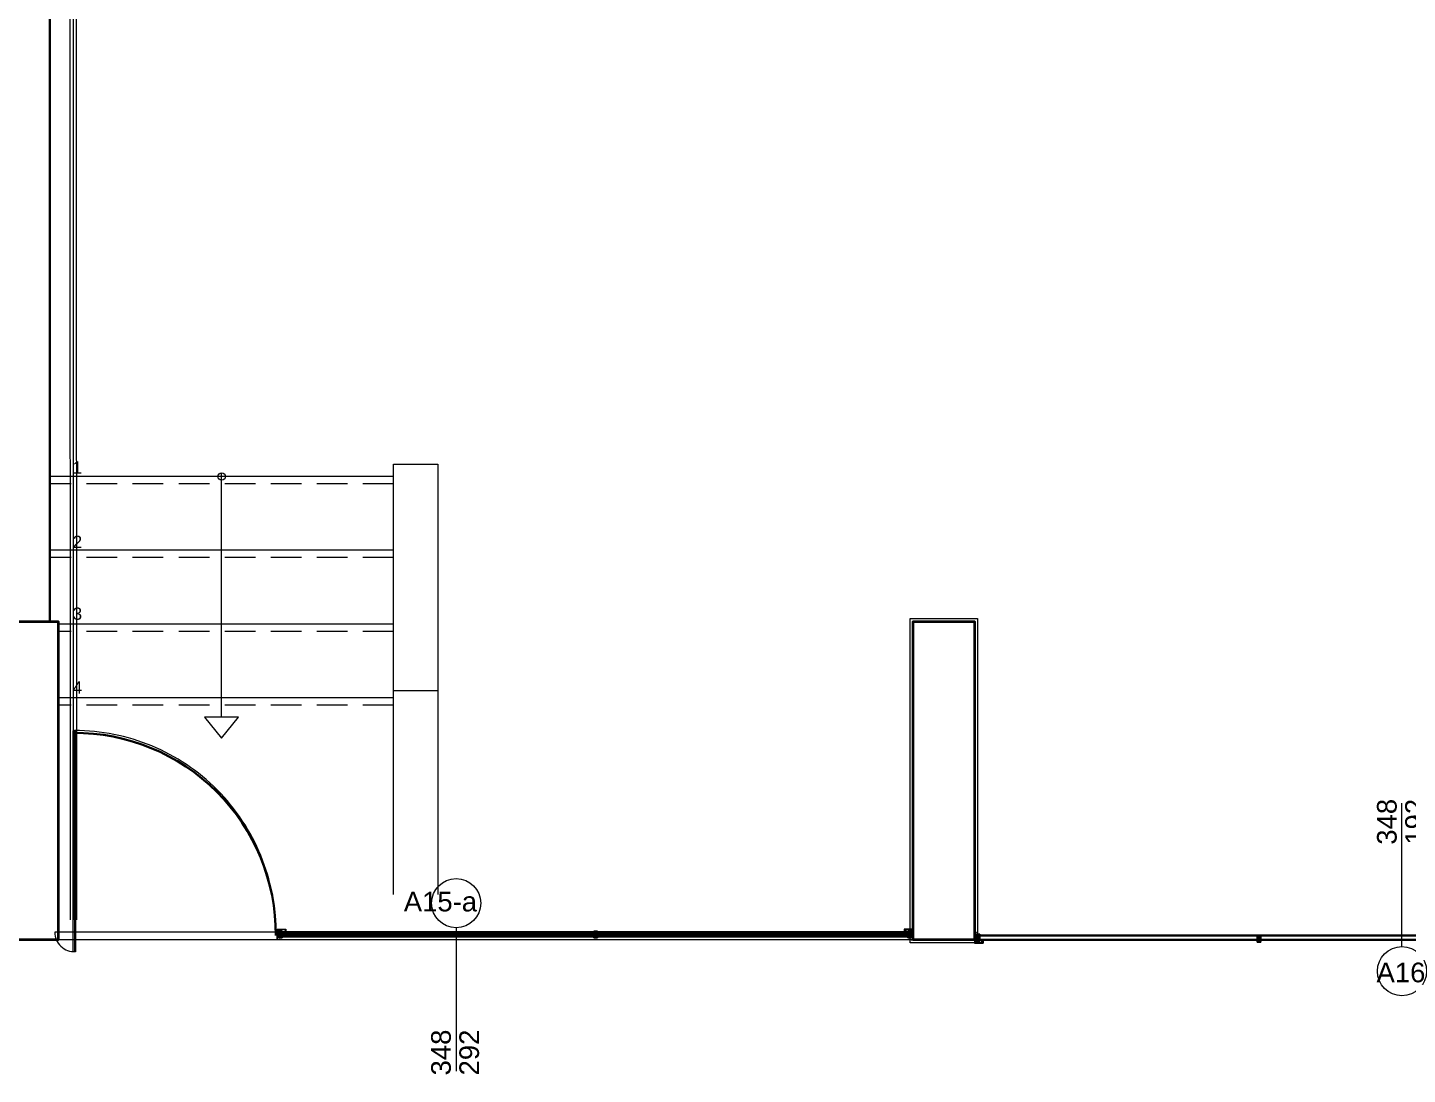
# Model space of a CAD drawing. Header units: centimetres. Extents: x 118932 to 154602, y -32682 to -23521.
# Drawn here: x 127970 to 128532, y -31213 to -30788 of the extents above; entities that cross this region are included whole.
import ezdxf

# ---------------------------------------------------------------- set-up
doc = ezdxf.new("R2010")
doc.units = ezdxf.units.CM
doc.header["$LTSCALE"] = 50
doc.header["$MEASUREMENT"] = 0
doc.linetypes.add('IMPORT-DASHED2 _9_', pattern=[95.25, 63.5, -31.75])
doc.linetypes.add('IMPORT-HIDDEN _11_', pattern=[3.75, 2.5, -1.25])
for name, color, linetype, lineweight, true_color in [('GEN_01_TA_Kolon', 7, 'Continuous', 35, 0xd05d28), ('GEN_01_TA_Merdiven', 7, 'Continuous', 13, 0x816183), ('GEN_02_TF_Pencere', 7, 'Continuous', 9, 0x6093ac), ('GEN_05_ML_Alçıpan_giydirme', 7, 'Continuous', 18, 0x7ebab5), ('GEN_06_GR_Orta', 7, 'Continuous', 20, 0x7a7b7a), ('KALACAK DUVARLAR', 7, 'Continuous', 30, 0x005387)]:
    doc.layers.add(name, color=color, linetype=linetype, lineweight=lineweight, true_color=true_color)
doc.styles.add('ARIAL', font='arial.ttf')
doc.styles.add('z-Arial', font='arial.ttf')

# ---------------------------------------------------------------- blocks, each defined once
blk = doc.blocks.new('LEVEL -1_B BLOK_GÖRÜNÜŞ')
at = {"layer": 'GEN_01_TA_Merdiven'}
for p, q in [((1343.51, 507.43, 0), (1203.51, 507.43, 0)), ((1343.51, 477.43, 0), (1203.51, 477.43, 0)), ((1343.51, 447.43, 0), (1207.01, 447.43, 0)), ((1343.51, 417.43, 0), (1207.01, 417.43, 0))]:
    blk.add_line(p, q, dxfattribs=at)
at = {"layer": 'GEN_01_TA_Merdiven', "linetype": 'IMPORT-HIDDEN _11_', "ltscale": 0.1}
for p, q in [((1343.51, 504.43, 0), (1203.51, 504.43, 0)), ((1343.51, 474.43, 0), (1203.51, 474.43, 0)), ((1343.51, 444.43, 0), (1207.01, 444.43, 0)), ((1343.51, 414.43, 0), (1207.01, 414.43, 0))]:
    blk.add_line(p, q, dxfattribs=at)
at = {"layer": 'GEN_01_TA_Merdiven', "elevation": 0, "flags": 128}
blk.add_lwpolyline([(1273.51, 409.5), (1266.58, 409.5), (1273.51, 400.93), (1280.43, 409.5), (1273.51, 409.5), (1273.51, 508.94)], dxfattribs=at)
at = {"layer": 'GEN_01_TA_Merdiven'}
blk.add_circle((1273.51, 507.43, 0), 1.5, dxfattribs=at)
at = {"layer": 'GEN_02_TF_Pencere', "elevation": 0}
for points in [[(1555.01, 318.93), (1207.01, 318.93)], [(1928.01, 318.93), (1580.01, 318.93)]]:
    blk.add_lwpolyline(points, dxfattribs=at)
at = {"layer": 'GEN_06_GR_Orta'}
blk.add_line((1343.51, 420.45, 0), (1361.51, 420.45, 0), dxfattribs=at)
at = {"layer": 'GEN_06_GR_Orta', "elevation": 0, "flags": 128}
blk.add_lwpolyline([(1343.51, 337.42), (1343.51, 512.43), (1361.51, 512.43), (1361.51, 337.42)], dxfattribs=at)
at = {"layer": 'GEN_01_TA_Merdiven', "char_height": 5, "attachment_point": 1, "style": 'z-Arial'}
for s, insert in [('1', (1212.84, 513.64)), ('2', (1212.84, 483.37)), ('3', (1212.84, 454.15)), ('4', (1212.84, 424.08))]:
    blk.add_mtext_dynamic_manual_height_columns(s, width=12.4233, gutter_width=400, heights=[0], dxfattribs=dict(at, insert=insert))
blk = doc.blocks.new('LEVEL -1_B BLOK_KOLON')
at = {"layer": 'GEN_01_TA_Kolon', "elevation": 0, "flags": 128}
for points in [[(53849.91, 6332.74), (53824.91, 6332.74), (53824.91, 6462.21), (53849.91, 6462.21), (53849.91, 6332.74), (53824.91, 6332.74), (53824.91, 6462.21), (53849.91, 6462.21)], [(54222.91, 6332.74), (54197.91, 6332.74), (54197.91, 6462.21), (54222.91, 6462.21), (54222.91, 6332.74), (54197.91, 6332.74), (54197.91, 6462.21), (54222.91, 6462.21)]]:
    blk.add_lwpolyline(points, close=True, dxfattribs=at)
blk = doc.blocks.new('PP_Level-1_Bblok_YeniDuvarlar')
at = {"layer": 'GEN_05_ML_Alçıpan_giydirme', "elevation": 0}
for points in [[(791.04, -478.13), (790.79, 271.73), (910.4, 271.73), (910.4, 146.72), (987.51, 146.72)], [(792.29, -478.13), (792.04, 270.48), (909.15, 270.48), (909.15, 145.47), (987.51, 145.47)], [(793.54, -478.12), (793.29, 269.23), (907.9, 269.23), (907.9, 144.22), (987.51, 144.22), (987.51, 146.72)]]:
    blk.add_lwpolyline(points, dxfattribs=at)
blk.add_lwpolyline([(1132.79, -355.5), (1160.29, -355.5), (1160.29, -487.48), (1132.79, -487.48)], close=True, dxfattribs=at)
blk = doc.blocks.new('KALACAK DUVALAR LEVEL -1 B BLOK')
at = {"layer": 'KALACAK DUVARLAR', "flags": 128}
blk.add_lwpolyline([(-973.94, -373.47), (-973.94, -633.48), (-991.94, -633.48), (-991.94, -373.47)], dxfattribs=at)
blk = doc.blocks.new('köşe katlanır')
at = {"lineweight": 30, "true_color": 0x636466}
h = blk.add_hatch(color=251, dxfattribs=at)
h.dxf.hatch_style = 1
h.paths.add_polyline_path([(55930.3, 5955.1, 0.414214), (55930, 5955.3), (55923.3, 5955.3, 0.394805), (55922.3, 5954.4, 0.433892), (55922.5, 5954.1), (55929.1, 5954.1), (55929.1, 5939.9), (55917.9, 5939.9, 1), (55917.9, 5938.7), (55920.8, 5938.7), (55920.8, 5932.4, 0.148069), (55920.8, 5932.2), (55921.3, 5931.6), (55920.8, 5930.9, 0.148069), (55920.8, 5930.7), (55920.8, 5924.9), (55917.5, 5926, 0.414214), (55917.2, 5925.9), (55916.5, 5923.9, 0.414214), (55916.7, 5923.4), (55917.3, 5923.2, 0.414214), (55917.6, 5923.4), (55918, 5924.6), (55920.4, 5923.7), (55918.1, 5917.1), (55915.7, 5918), (55916.1, 5919.2, 0.414214), (55915.9, 5919.5), (55915.4, 5919.7, 0.414214), (55914.9, 5919.4), (55913.4, 5915.2, -0.317603), (55911, 5913.5), (55895.6, 5913.5), (55895.6, 5920.3), (55903.5, 5920.3, 0.414214), (55903.8, 5920.6), (55903.8, 5925.1, 0.414214), (55903.5, 5925.3), (55901.5, 5925.3, 0.414214), (55901.1, 5924.9), (55901.1, 5924.4, 0.414214), (55901.3, 5924.1), (55902.6, 5924.1), (55902.6, 5921.5), (55895.6, 5921.5), (55895.6, 5924.1), (55896.8, 5924.1, 0.414214), (55897.1, 5924.4), (55897.1, 5924.9, 0.414214), (55896.7, 5925.3), (55894.6, 5925.3, 0.414214), (55894.4, 5925.1), (55894.4, 5913.3, 0.414214), (55895.4, 5912.3), (55912, 5912.3, 0.148069), (55912.1, 5912.4), (55912.8, 5912.8), (55913.5, 5912.4, 0.148069), (55913.7, 5912.3), (55930, 5912.3, 0.414214), (55930.3, 5912.6)])
blk.add_line((55909.5, 5919.8), (55909.5, 5947.8))
blk.add_lwpolyline([(55915.4, 5919.7), (55915.9, 5919.5, -0.414214), (55916.1, 5919.2), (55915.7, 5918), (55918.1, 5917.1), (55920.4, 5923.7), (55918, 5924.6), (55917.6, 5923.4, -0.414214), (55917.3, 5923.2), (55916.7, 5923.4, -0.414214), (55916.5, 5923.9), (55917.2, 5925.9, -0.414214), (55917.5, 5926), (55920.8, 5924.9), (55920.8, 5930.7, -0.148069), (55920.8, 5930.9), (55921.3, 5931.6), (55920.8, 5932.2, -0.148069), (55920.8, 5932.4), (55920.8, 5938.7), (55917.9, 5938.7, -1), (55917.9, 5939.9), (55929.1, 5939.9), (55929.1, 5954.1), (55922.5, 5954.1, -0.433892), (55922.3, 5954.4, -0.394805), (55923.3, 5955.3), (55930, 5955.3, -0.414214), (55930.3, 5955.1), (55930.3, 5912.6, -0.414214), (55930, 5912.3), (55913.7, 5912.3, -0.148069), (55913.5, 5912.4), (55912.8, 5912.8), (55912.1, 5912.4, -0.148069), (55912, 5912.3), (55895.4, 5912.3, -0.414214), (55894.4, 5913.3), (55894.4, 5925.1, -0.414214), (55894.6, 5925.3), (55896.7, 5925.3, -0.414214), (55897.1, 5924.9), (55897.1, 5924.4, -0.414214), (55896.8, 5924.1), (55895.6, 5924.1), (55895.6, 5921.5), (55902.6, 5921.5), (55902.6, 5924.1), (55901.3, 5924.1, -0.414214), (55901.1, 5924.4), (55901.1, 5924.9, -0.414214), (55901.5, 5925.3), (55903.5, 5925.3, -0.414214), (55903.8, 5925.1), (55903.8, 5920.6, -0.414214), (55903.5, 5920.3), (55895.6, 5920.3), (55895.6, 5913.5), (55911, 5913.5, 0.317603), (55913.4, 5915.2), (55914.9, 5919.4, -0.414214)], format="xyb", close=True)
at = {"flags": 128}
for points in [[(55921.2, 5946.8), (55921.2, 5947.3), (55921.2, 5947.7), (55921.2, 5947.8), (55909.2, 5947.8), (55909.2, 5947.7), (55909.2, 5947.3), (55909.2, 5946.8), (55909.2, 5945.3), (55920.2, 5945.3), (55909.2, 5945.3), (55909.2, 5945.5), (55909.2, 5945.8), (55920.2, 5945.8), (55920.2, 5945.5), (55920.2, 5945.3), (55920.2, 5946.8), (55920.2, 5941.4)], [(55909.2, 5941.2), (55909.2, 5943.3), (55909.2, 5945.2), (55909.2, 5945.6), (55909.2, 5945.8), (55909.2, 5946.8), (55909.2, 5947.5), (55909.2, 5947.8), (55921.2, 5947.8), (55921.2, 5947.5), (55921.2, 5946.8), (55921.2, 5945.8)], [(55909.2, 5947.7), (55921.2, 5947.7)], [(55909.2, 5947.5), (55921.2, 5947.5)], [(55909.2, 5947.5), (55921.2, 5947.5)], [(55909.2, 5947.2), (55921.2, 5947.2)], [(55909.2, 5946.8), (55909.2, 5941.4), (55920.2, 5941.4)], [(55919.7, 5940.8), (55920.3, 5940.9), (55920.8, 5941.3), (55921.1, 5941.7), (55921.2, 5942.3), (55921.2, 5946.8), (55909.2, 5946.8), (55909.2, 5945.8), (55920.2, 5945.8), (55920.2, 5942.4), (55909.2, 5942.4), (55909.2, 5925.2), (55909.2, 5924.9), (55909.2, 5924.7), (55911.7, 5924.7), (55909.2, 5924.7), (55909.2, 5926.3), (55911.7, 5926.3), (55909.2, 5926.3), (55909.2, 5920.9), (55912.2, 5920.9)], [(55909.2, 5946.8), (55921.2, 5946.8)], [(55909.2, 5945.7), (55921.2, 5945.7)], [(55909.2, 5945.6), (55920.2, 5945.6)], [(55909.2, 5945.6), (55921.2, 5945.6)], [(55909.2, 5945.5), (55920.2, 5945.5)], [(55909.2, 5945.4), (55920.2, 5945.4)], [(55909.2, 5945.4), (55921.2, 5945.4)], [(55909.2, 5945.2), (55921.2, 5945.2), (55921.2, 5943.8), (55921.2, 5942.3), (55921.2, 5942), (55921.1, 5941.7), (55920.8, 5941.3), (55920.8, 5941.2)], [(55909.2, 5944.3), (55921.2, 5944.3)], [(55909.2, 5943.3), (55921.2, 5943.3)], [(55909.2, 5943), (55909.2, 5942.8), (55909.2, 5942.4)], [(55909.2, 5942.9), (55920.2, 5942.9)], [(55909.2, 5942.8), (55920.2, 5942.8)], [(55909.2, 5942.6), (55920.2, 5942.6)], [(55909.2, 5942.2), (55921.2, 5942.2)], [(55915.2, 5937.8), (55909.2, 5937.8), (55909.2, 5941.2), (55920.8, 5941.2), (55920.6, 5941.1), (55920.3, 5940.9), (55920, 5940.8), (55919.7, 5940.8)], [(55909.2, 5940.4), (55917.2, 5940.4)], [(55909.2, 5939.5), (55916.7, 5939.5)], [(55909.2, 5937.8), (55915.2, 5937.8), (55916.7, 5937.8), (55916.7, 5939.3), (55916.7, 5931.3), (55914.7, 5926.8)], [(55909.2, 5938.7), (55916.7, 5938.7)], [(55909.2, 5921.8), (55909.2, 5920.9), (55909.2, 5920.4), (55909.2, 5919.9), (55909.2, 5919.8), (55912.2, 5919.8), (55912.2, 5919.9), (55912.2, 5920.4), (55912.2, 5920.9), (55912.2, 5925.3), (55912.2, 5923.9), (55912.2, 5922.4), (55909.2, 5922.4), (55909.2, 5924.4), (55909.2, 5926.4), (55909.2, 5929.8), (55909.2, 5937.8), (55915.2, 5937.8), (55916.7, 5937.8), (55916.7, 5931.3)], [(55913.7, 5932.1), (55913.7, 5932.2), (55913.7, 5932.6), (55913.7, 5933.2), (55913.7, 5933.8), (55913.7, 5934.5), (55913.7, 5935.1), (55913.7, 5935.4), (55913.7, 5935.6), (55909.2, 5935.6)], [(55913.7, 5935.4), (55913.7, 5935.1), (55913.7, 5934.5), (55913.7, 5933.8), (55913.7, 5933.2), (55913.7, 5932.6), (55913.7, 5932.2), (55913.7, 5932.1), (55909.2, 5932.1)], [(55915.2, 5929.8), (55909.2, 5929.8), (55915.2, 5929.8), (55916, 5929.8), (55915.4, 5928.3), (55914.7, 5926.8)], [(55909.2, 5929), (55915.7, 5929)], [(55909.2, 5928.1), (55915.3, 5928.1)], [(55909.2, 5927.3), (55914.9, 5927.3)], [(55909.2, 5926.4), (55912.7, 5926.4)], [(55909.2, 5925.4), (55912.2, 5925.4)], [(55909.2, 5922.3), (55909.2, 5922.2), (55909.2, 5921.8), (55911.7, 5921.8), (55911.7, 5925.2)], [(55909.2, 5925), (55911.7, 5925)], [(55909.2, 5924.9), (55911.7, 5924.9)], [(55909.2, 5924.8), (55911.7, 5924.8)], [(55909.2, 5924.4), (55912.2, 5924.4)], [(55909.2, 5923.4), (55912.2, 5923.4)], [(55912.2, 5922.4), (55912.2, 5922.1), (55912.2, 5921.9), (55912.2, 5920.9), (55912.2, 5920.1), (55912.2, 5919.8), (55909.2, 5919.8), (55909.2, 5920.1), (55909.2, 5920.9), (55909.2, 5921.9), (55909.2, 5922.1), (55909.2, 5922.4)], [(55909.2, 5920.9), (55909.2, 5922.3)], [(55909.2, 5922.3), (55912.2, 5922.3)], [(55909.2, 5922.2), (55911.7, 5922.2)], [(55909.2, 5922.1), (55912.2, 5922.1)], [(55909.2, 5922), (55911.7, 5922)], [(55909.2, 5922), (55912.2, 5922)], [(55909.2, 5920.5), (55912.2, 5920.5)], [(55909.2, 5919.9), (55912.2, 5919.9)], [(55911.7, 5921.8), (55911.7, 5922.2), (55911.7, 5922.3), (55911.7, 5920.9), (55911.7, 5926.3), (55911.7, 5924.7), (55911.7, 5924.9), (55911.7, 5925.2)], [(55916.7, 5937.4), (55913.7, 5937.4)], [(55916.3, 5930.3), (55913.7, 5930.3)], [(55916.7, 5931.3), (55916, 5929.8)], [(55920.2, 5942.4), (55920.2, 5942.8), (55920.2, 5943)], [(55921.2, 5945.8), (55921.2, 5945.6), (55921.2, 5945.2)]]:
    blk.add_lwpolyline(points, dxfattribs=at)
for points in [[(55921.2, 5947.8), (55909.2, 5947.8)], [(55920.2, 5946.8), (55909.2, 5946.8)], [(55921.2, 5945.8), (55909.2, 5945.8)], [(55921.2, 5945.2), (55909.2, 5945.2)], [(55920.2, 5943), (55909.2, 5943)], [(55920.2, 5943), (55920.2, 5941.4), (55909.2, 5941.4), (55909.2, 5943)], [(55909.2, 5935.6), (55909.2, 5935.4), (55909.2, 5935.1), (55909.2, 5934.5), (55909.2, 5933.8), (55909.2, 5933.2), (55909.2, 5932.6), (55909.2, 5932.2), (55909.2, 5932.1), (55909.2, 5932.2), (55909.2, 5932.6), (55909.2, 5933.2), (55909.2, 5933.8), (55909.2, 5934.5), (55909.2, 5935.1), (55909.2, 5935.4), (55909.2, 5935.6)], [(55909.2, 5933.8), (55913.7, 5933.8)], [(55911.7, 5925.2), (55909.2, 5925.2)], [(55911.7, 5922.3), (55909.2, 5922.3)], [(55911.7, 5922.3), (55909.2, 5922.3)], [(55912.2, 5921.9), (55909.2, 5921.9)], [(55911.7, 5920.9), (55909.2, 5920.9)], [(55912.2, 5920.9), (55909.2, 5920.9)], [(55912.2, 5920.1), (55909.2, 5920.1)], [(55912.2, 5919.8), (55909.2, 5919.8)], [(55912.7, 5926.4), (55912.6, 5926.4), (55912.3, 5925.9), (55912.2, 5925.6), (55912.2, 5925.3), (55912.3, 5925.9), (55912.6, 5926.4), (55913.1, 5926.7), (55913.7, 5926.8), (55913.4, 5926.8), (55913.1, 5926.7), (55912.9, 5926.6)], [(55913.7, 5930.3), (55913.7, 5930.5), (55913.7, 5931), (55913.7, 5931.8), (55913.7, 5932.8), (55913.7, 5933.8), (55913.7, 5934.9), (55913.7, 5935.9), (55913.7, 5936.6), (55913.7, 5937.2), (55913.7, 5937.4), (55913.7, 5937.2), (55913.7, 5936.6), (55913.7, 5935.9), (55913.7, 5934.9), (55913.7, 5933.8), (55913.7, 5932.8), (55913.7, 5931.8), (55913.7, 5931), (55913.7, 5930.5), (55913.7, 5930.3)], [(55913.7, 5933.8), (55916.7, 5933.8)], [(55914.7, 5926.8), (55913.7, 5926.8)], [(55915.2, 5929.8), (55915.2, 5937.8), (55915.2, 5929.8)], [(55916.7, 5931.3), (55916.5, 5930.8), (55916.3, 5930.4), (55916.3, 5930.3), (55916.3, 5930.4), (55916.5, 5930.8), (55916.7, 5931.3)], [(55918.2, 5940.8), (55917.9, 5940.8), (55917.6, 5940.7), (55917.1, 5940.4), (55916.8, 5939.9), (55916.7, 5939.3), (55916.8, 5939.9), (55917.1, 5940.4), (55917.6, 5940.7)], [(55916.7, 5931.3), (55916.7, 5932.2), (55916.7, 5933.3), (55916.7, 5934.4), (55916.7, 5935.4), (55916.7, 5936.3), (55916.7, 5936.9), (55916.7, 5937.3), (55916.7, 5936.9), (55916.7, 5936.3), (55916.7, 5935.4), (55916.7, 5934.4), (55916.7, 5933.3), (55916.7, 5932.2)], [(55919.7, 5940.8), (55918.2, 5940.8)]]:
    blk.add_lwpolyline(points, close=True, dxfattribs=at)
blk = doc.blocks.new('sistem profili')
for p, q in [((55679.5, 5919.8), (55679.5, 5947.8)), ((55694.5, 5919.8), (55694.5, 5947.8))]:
    blk.add_line(p, q)
at = {"flags": 128}
for points in [[(55691.5, 5947.8), (55679.5, 5947.8), (55679.5, 5947.7), (55679.5, 5947.3), (55679.5, 5946.8), (55690.5, 5946.8), (55679.5, 5946.8), (55679.5, 5945.4), (55690.5, 5945.4), (55690.5, 5946.8), (55690.5, 5941.4), (55690.5, 5943), (55679.5, 5943), (55679.5, 5941.4), (55690.5, 5941.4), (55679.5, 5941.4), (55679.5, 5946.8), (55691.5, 5946.8), (55691.5, 5947.3), (55691.5, 5947.7)], [(55691.5, 5947.8), (55679.5, 5947.8)], [(55691.5, 5945.8), (55679.5, 5945.8)], [(55690.5, 5945.4), (55679.5, 5945.4)], [(55691.5, 5945.3), (55679.5, 5945.3)], [(55690.5, 5943), (55679.5, 5943)], [(55679.5, 5933.9), (55684, 5933.9)], [(55682, 5926.3), (55679.5, 5926.3), (55679.5, 5924.8), (55682, 5924.8), (55682, 5926.3), (55682, 5920.9), (55682, 5922.4), (55679.5, 5922.4), (55679.5, 5920.9), (55682, 5920.9), (55679.5, 5920.9), (55679.5, 5926.3)], [(55682, 5924.8), (55679.5, 5924.8)], [(55682, 5922.4), (55679.5, 5922.4)], [(55682.5, 5922), (55679.5, 5922)], [(55682.5, 5920.9), (55679.5, 5920.9)], [(55682.5, 5919.9), (55679.5, 5919.9)], [(55684, 5926.9), (55683.7, 5926.9), (55683.4, 5926.8), (55683.1, 5926.6), (55682.9, 5926.5), (55682.6, 5926), (55682.5, 5925.6), (55682.5, 5925.4), (55682.6, 5926), (55682.9, 5926.5), (55683.4, 5926.8)], [(55682.5, 5922.5), (55694.5, 5922.5)], [(55682.5, 5922), (55694.5, 5922)], [(55683.5, 5924.8), (55694.5, 5924.8)], [(55683.5, 5924.8), (55694.5, 5924.8)], [(55684, 5933.9), (55687, 5933.9)], [(55684, 5926.9), (55685.5, 5926.9)], [(55685.5, 5929.9), (55685.5, 5937.9), (55685.5, 5929.9)], [(55685.5, 5926.9), (55685.8, 5926.9), (55686.1, 5927), (55686.5, 5927.3), (55686.9, 5927.8), (55687, 5928.4), (55686.9, 5927.8), (55686.5, 5927.3), (55686.1, 5927)], [(55687, 5931.3), (55686.7, 5930.8), (55686.6, 5930.5), (55686.5, 5930.4), (55686.6, 5930.5), (55686.7, 5930.8), (55687, 5931.3)], [(55688.5, 5940.8), (55688.2, 5940.8), (55687.9, 5940.7), (55687.4, 5940.4), (55687.1, 5939.9), (55687, 5939.4), (55687.1, 5939.9), (55687.4, 5940.4), (55687.9, 5940.7)], [(55687, 5936.3), (55687.2, 5936.9), (55687.4, 5937.3), (55687.4, 5937.4), (55687.4, 5937.3), (55687.2, 5936.9), (55687, 5936.3)], [(55687, 5931.3), (55687, 5932.3), (55687, 5933.3), (55687, 5934.4), (55687, 5935.4), (55687, 5936.3), (55687, 5937), (55687, 5937.3), (55687, 5937), (55687, 5936.3), (55687, 5935.4), (55687, 5934.4), (55687, 5933.3), (55687, 5932.3)], [(55687, 5936.3), (55687, 5935.5), (55687, 5934.4), (55687, 5933.3), (55687, 5932.3), (55687, 5931.4), (55687, 5930.7), (55687, 5930.4), (55687, 5930.7), (55687, 5931.4), (55687, 5932.3), (55687, 5933.3), (55687, 5934.4), (55687, 5935.5)], [(55690, 5933.9), (55687, 5933.9)], [(55690, 5940.8), (55688.5, 5940.8)], [(55688.5, 5937.9), (55688.5, 5929.9), (55688.5, 5937.9)], [(55690, 5940.8), (55690.3, 5940.9), (55690.6, 5941), (55690.8, 5941.1), (55691, 5941.3), (55691.1, 5941.3), (55691.4, 5941.8), (55691.5, 5942), (55691.5, 5942.3), (55691.4, 5941.8), (55691.1, 5941.3), (55690.6, 5941)], [(55694.5, 5933.9), (55690, 5933.9)], [(55691.5, 5947.8), (55694.5, 5947.8)], [(55691.5, 5946.8), (55694.5, 5946.8)], [(55691.5, 5945.8), (55694.5, 5945.8)], [(55694.5, 5943), (55694.5, 5942.8), (55694.5, 5942.4), (55692, 5942.4), (55692, 5942.8), (55692, 5943), (55692, 5941.4), (55692, 5946.8), (55692, 5945.3), (55694.5, 5945.3), (55694.5, 5946.8), (55692, 5946.8), (55694.5, 5946.8), (55694.5, 5941.4), (55692, 5941.4), (55694.5, 5941.4), (55694.5, 5943), (55692, 5943)], [(55692, 5945.3), (55694.5, 5945.3)]]:
    blk.add_lwpolyline(points, close=True, dxfattribs=at)
for points in [[(55679.5, 5945.8), (55679.5, 5946.8), (55679.5, 5947.5), (55679.5, 5947.8), (55691.5, 5947.8)], [(55679.5, 5947.8), (55691.5, 5947.8)], [(55679.5, 5947.5), (55691.5, 5947.5)], [(55679.5, 5947.5), (55691.5, 5947.5)], [(55679.5, 5947.2), (55691.5, 5947.2)], [(55690, 5940.8), (55690.6, 5941), (55691.1, 5941.3), (55691.4, 5941.8), (55691.5, 5942.3), (55691.5, 5946.8), (55679.5, 5946.8), (55679.5, 5945.8), (55690.5, 5945.8), (55690.5, 5942.4), (55679.5, 5942.4), (55679.5, 5925.3), (55682, 5925.3), (55682, 5921.9), (55679.5, 5921.9), (55679.5, 5920.9)], [(55690.5, 5945.4), (55690.5, 5945.5), (55690.5, 5945.8), (55679.5, 5945.8), (55679.5, 5945.5), (55679.5, 5945.4)], [(55679.5, 5945.7), (55690.5, 5945.7)], [(55679.5, 5945.7), (55691.5, 5945.7)], [(55679.5, 5945.6), (55691.5, 5945.6)], [(55679.5, 5945.5), (55690.5, 5945.5)], [(55679.5, 5945.4), (55691.5, 5945.4)], [(55685.5, 5929.9), (55679.5, 5929.9), (55685.5, 5929.9), (55686.3, 5929.9), (55685.6, 5928.4), (55685, 5926.9), (55684, 5926.9), (55685, 5926.9), (55687, 5931.3), (55687, 5939.4), (55687, 5937.9), (55685.5, 5937.9), (55679.5, 5937.9), (55679.5, 5941.3), (55679.5, 5943.3), (55679.5, 5945.3), (55691.5, 5945.3)], [(55679.5, 5944.3), (55691.5, 5944.3)], [(55679.5, 5943.3), (55691.5, 5943.3)], [(55679.5, 5942.9), (55690.5, 5942.9)], [(55679.5, 5942.8), (55690.5, 5942.8)], [(55679.5, 5942.7), (55690.5, 5942.7)], [(55679.5, 5942.2), (55691.5, 5942.2)], [(55679.5, 5941.3), (55691, 5941.3), (55690.8, 5941.1), (55690.6, 5941), (55690.3, 5940.9), (55690, 5940.8)], [(55679.5, 5940.4), (55687.4, 5940.4)], [(55679.5, 5939.6), (55687, 5939.6)], [(55679.5, 5938.7), (55687, 5938.7)], [(55679.5, 5937.9), (55685.5, 5937.9)], [(55679.5, 5920.9), (55679.5, 5920.4), (55679.5, 5920), (55679.5, 5919.9), (55682.5, 5919.9), (55682.5, 5920), (55682.5, 5920.4), (55682.5, 5920.9), (55682.5, 5925.4), (55682.5, 5923.9), (55682.5, 5922.5), (55679.5, 5922.5), (55679.5, 5924.4), (55679.5, 5926.5), (55679.5, 5929.9), (55679.5, 5937.9), (55685.5, 5937.9), (55687, 5937.9), (55687, 5931.3), (55686.3, 5929.9)], [(55684, 5932.1), (55684, 5932.3), (55684, 5932.6), (55684, 5933.2), (55684, 5933.9), (55684, 5934.5), (55684, 5935.1), (55684, 5935.5), (55684, 5935.6), (55679.5, 5935.6)], [(55684, 5935.5), (55684, 5935.1), (55684, 5934.5), (55684, 5933.9), (55684, 5933.2), (55684, 5932.6), (55684, 5932.3), (55684, 5932.1), (55679.5, 5932.1)], [(55679.5, 5929), (55685.9, 5929)], [(55679.5, 5928.2), (55685.5, 5928.2)], [(55679.5, 5927.3), (55685.2, 5927.3)], [(55679.5, 5926.5), (55682.9, 5926.5)], [(55679.5, 5925.4), (55682.5, 5925.4)], [(55682, 5924.8), (55682, 5924.9), (55682, 5925.3), (55679.5, 5925.3), (55679.5, 5924.9), (55679.5, 5924.8)], [(55679.5, 5925.1), (55682, 5925.1)], [(55679.5, 5924.9), (55682, 5924.9)], [(55679.5, 5924.4), (55682.5, 5924.4)], [(55679.5, 5923.5), (55682.5, 5923.5)], [(55679.5, 5922), (55679.5, 5920.9), (55679.5, 5920.2), (55679.5, 5919.9), (55682.5, 5919.9), (55682.5, 5920.2), (55682.5, 5920.9), (55682.5, 5922), (55682.5, 5922.1), (55682.5, 5922.5)], [(55682.5, 5922.3), (55679.5, 5922.3), (55682, 5922.3)], [(55679.5, 5922.2), (55682, 5922.2)], [(55679.5, 5922.1), (55682, 5922.1)], [(55679.5, 5922.1), (55682.5, 5922.1)], [(55679.5, 5922), (55682.5, 5922)], [(55679.5, 5920.9), (55682.5, 5920.9)], [(55679.5, 5920.5), (55682.5, 5920.5)], [(55679.5, 5920.2), (55682.5, 5920.2)], [(55679.5, 5920.1), (55682.5, 5920.1)], [(55679.5, 5919.9), (55682.5, 5919.9)], [(55682, 5921.9), (55682, 5922.2), (55682, 5922.4)], [(55684, 5926.9), (55683.4, 5926.8), (55682.9, 5926.4), (55682.6, 5926), (55682.5, 5925.3), (55682.5, 5920.9), (55694.5, 5920.9), (55694.5, 5921.9), (55683.5, 5921.9), (55683.5, 5925.2), (55694.5, 5925.2), (55694.5, 5942.4), (55692, 5942.4), (55692, 5945.8), (55694.5, 5945.8), (55694.5, 5946.8), (55691.5, 5946.8)], [(55688.5, 5937.9), (55694.5, 5937.9), (55688.5, 5937.9), (55687.7, 5937.9), (55688.3, 5939.4), (55689, 5940.8), (55690, 5940.8), (55689, 5940.8), (55687, 5936.3), (55687, 5928.4), (55687, 5929.9), (55688.5, 5929.9), (55694.5, 5929.9), (55694.5, 5926.5), (55694.5, 5924.4), (55694.5, 5922.5), (55682.5, 5922.5)], [(55694.5, 5922), (55694.5, 5920.9), (55694.5, 5920.2), (55694.5, 5919.8), (55694.5, 5919.9), (55682.5, 5919.9), (55682.5, 5919.8), (55682.5, 5920.2), (55682.5, 5920.9), (55682.5, 5922), (55682.5, 5922.1), (55682.5, 5922.5), (55682.5, 5923.9), (55682.5, 5925.3), (55682.5, 5925.6), (55682.6, 5926), (55682.9, 5926.4), (55682.9, 5926.5)], [(55694.5, 5925.4), (55682.5, 5925.4)], [(55694.5, 5924.4), (55682.5, 5924.4)], [(55694.5, 5923.5), (55682.5, 5923.5)], [(55694.5, 5922.3), (55682.5, 5922.3)], [(55694.5, 5922.1), (55682.5, 5922.1)], [(55694.5, 5922), (55682.5, 5922)], [(55682.5, 5920.9), (55682.5, 5920.4), (55682.5, 5920), (55682.5, 5919.9), (55694.5, 5919.9), (55694.5, 5920), (55694.5, 5920.4), (55694.5, 5920.9)], [(55694.5, 5920.9), (55682.5, 5920.9)], [(55694.5, 5920.5), (55682.5, 5920.5)], [(55694.5, 5920.2), (55682.5, 5920.2)], [(55694.5, 5920.1), (55682.5, 5920.1)], [(55694.5, 5919.9), (55682.5, 5919.9)], [(55694.5, 5919.9), (55682.5, 5919.9)], [(55694.5, 5919.8), (55682.5, 5919.8)], [(55694.5, 5926.5), (55682.9, 5926.5), (55683.1, 5926.6), (55683.4, 5926.8), (55683.7, 5926.9), (55684, 5926.9)], [(55694.5, 5924.8), (55694.5, 5926.3), (55683.5, 5926.3), (55694.5, 5926.3), (55694.5, 5920.9), (55683.5, 5920.9), (55694.5, 5920.9), (55694.5, 5922.4), (55683.5, 5922.4), (55694.5, 5922.4), (55694.5, 5922.2), (55694.5, 5921.9), (55683.5, 5921.9), (55683.5, 5922.2), (55683.5, 5922.4), (55683.5, 5920.9), (55683.5, 5926.3), (55683.5, 5924.8), (55683.5, 5924.9), (55683.5, 5925.2)], [(55694.5, 5925.1), (55683.5, 5925.1)], [(55694.5, 5924.9), (55683.5, 5924.9)], [(55694.5, 5922.3), (55683.5, 5922.3)], [(55694.5, 5922.2), (55683.5, 5922.2)], [(55694.5, 5922.1), (55683.5, 5922.1)], [(55684, 5930.4), (55684, 5930.5), (55684, 5931), (55684, 5931.8), (55684, 5932.8), (55684, 5933.9), (55684, 5934.9), (55684, 5935.9), (55684, 5936.7), (55684, 5937.2), (55684, 5937.4), (55687, 5937.4)], [(55684, 5937.2), (55684, 5936.7), (55684, 5935.9), (55684, 5934.9), (55684, 5933.9), (55684, 5932.8), (55684, 5931.8), (55684, 5931), (55684, 5930.5), (55684, 5930.4), (55686.5, 5930.4)], [(55694.5, 5927.3), (55686.5, 5927.3)], [(55694.5, 5946.8), (55694.5, 5947.3), (55694.5, 5947.7), (55694.5, 5947.8), (55691.5, 5947.8), (55691.5, 5947.7), (55691.5, 5947.3), (55691.5, 5946.8), (55691.5, 5942.3), (55691.5, 5943.8), (55691.5, 5945.3), (55694.5, 5945.3), (55694.5, 5943.3), (55694.5, 5941.3), (55694.5, 5937.9), (55694.5, 5929.9), (55688.5, 5929.9), (55687, 5929.9), (55687, 5936.3), (55687.7, 5937.9)], [(55690, 5937.4), (55690, 5937.2), (55690, 5936.7), (55690, 5935.9), (55690, 5934.9), (55690, 5933.9), (55690, 5932.8), (55690, 5931.8), (55690, 5931), (55690, 5930.5), (55690, 5930.3), (55687, 5930.3)], [(55694.5, 5929), (55687, 5929)], [(55694.5, 5928.2), (55687, 5928.2)], [(55690, 5930.5), (55690, 5931), (55690, 5931.8), (55690, 5932.8), (55690, 5933.9), (55690, 5934.9), (55690, 5935.9), (55690, 5936.7), (55690, 5937.2), (55690, 5937.4), (55687.4, 5937.4)], [(55694.5, 5938.7), (55688, 5938.7)], [(55694.5, 5939.6), (55688.4, 5939.6)], [(55694.5, 5929.9), (55688.5, 5929.9)], [(55694.5, 5940.4), (55688.8, 5940.4)], [(55690, 5935.6), (55690, 5935.5), (55690, 5935.1), (55690, 5934.5), (55690, 5933.9), (55690, 5933.2), (55690, 5932.6), (55690, 5932.3), (55690, 5932.1), (55694.5, 5932.1)], [(55690, 5932.3), (55690, 5932.6), (55690, 5933.2), (55690, 5933.9), (55690, 5934.5), (55690, 5935.1), (55690, 5935.5), (55690, 5935.6), (55694.5, 5935.6)], [(55690.5, 5942.4), (55690.5, 5942.8), (55690.5, 5943)], [(55691.5, 5947.8), (55691.5, 5947.5), (55691.5, 5946.8), (55691.5, 5945.8), (55691.5, 5945.6), (55691.5, 5945.3), (55691.5, 5943.8), (55691.5, 5942.3), (55691.5, 5942), (55691.4, 5941.8), (55691.1, 5941.3), (55691, 5941.3)], [(55694.5, 5941.3), (55691, 5941.3)], [(55694.5, 5945.8), (55694.5, 5946.8), (55694.5, 5947.5), (55694.5, 5947.8), (55691.5, 5947.8), (55691.5, 5947.5), (55691.5, 5946.8), (55691.5, 5945.8), (55691.5, 5945.6), (55691.5, 5945.3)], [(55694.5, 5947.7), (55691.5, 5947.7)], [(55694.5, 5947.5), (55691.5, 5947.5)], [(55694.5, 5947.5), (55691.5, 5947.5)], [(55694.5, 5947.2), (55691.5, 5947.2)], [(55694.5, 5945.7), (55691.5, 5945.7)], [(55694.5, 5945.6), (55691.5, 5945.6)], [(55694.5, 5945.4), (55691.5, 5945.4)], [(55694.5, 5944.3), (55691.5, 5944.3)], [(55694.5, 5943.3), (55691.5, 5943.3)], [(55694.5, 5942.2), (55691.5, 5942.2)], [(55692, 5945.8), (55692, 5945.5), (55692, 5945.3)], [(55694.5, 5945.7), (55692, 5945.7)], [(55694.5, 5945.5), (55692, 5945.5)], [(55694.5, 5945.4), (55692, 5945.4)], [(55694.5, 5942.9), (55692, 5942.9)], [(55694.5, 5942.8), (55692, 5942.8)], [(55694.5, 5942.7), (55692, 5942.7)]]:
    blk.add_lwpolyline(points, dxfattribs=at)
blk = doc.blocks.new('A16')
at = {"layer": 'GEN_02_TF_Pencere', "lineweight": 30, "elevation": 0}
blk.add_lwpolyline([(54222.91, 6341.75), (54570.91, 6341.74), (54570.91, 6339.94), (54222.91, 6339.95)], close=True, dxfattribs=at)
at = {"layer": 'GEN_02_TF_Pencere', "elevation": 0}
blk.add_lwpolyline([(54396.91, 6344.47), (54396.91, 6286.14)], dxfattribs=at)
at = {"layer": 'GEN_02_TF_Pencere'}
blk.add_circle((54396.91, 6354.47, 0), 10, dxfattribs=at)
at = {"layer": 'GEN_02_TF_Pencere', "lineweight": 30, "zscale": 0.1}
for name, p, xscale, yscale, rotation in [('köşe katlanır', (59815.96, 6934.18), 0.1, 0.1, 179.9999999999999), ('sistem profili', (48769.98, 6934.64, 0), -0.09999999999999998, 0.09999999999999998, 179.9999999999999), ('sistem profili', (48886.46, 6934.64, 0), -0.09999999999999998, 0.09999999999999998, 179.9999999999999), ('köşe katlanır', (48977.67, 6932.41), -0.1000000000000002, 0.1000000000000002, 180.0186422096899)]:
    blk.add_blockref(name, p, dxfattribs=dict(at, xscale=xscale, yscale=yscale, rotation=rotation))
at = {"layer": 'GEN_02_TF_Pencere', "transparency": 33554687, "char_height": 8, "style": 'ARIAL'}
for s, insert, attachment_point, rotation in [('\\A1;A16', (54387.39, 6359.09, 0), 9, 180), ('\\A1;192', (54395.6, 6303.01, 0), 1, 270), ('\\A1;348', (54407.08, 6303.01, 0), 1, 270)]:
    blk.add_mtext_dynamic_manual_height_columns(s, width=2361.7931, gutter_width=1250, heights=[258.53], dxfattribs=dict(at, insert=insert, attachment_point=attachment_point, rotation=rotation))
blk = doc.blocks.new('A15-a_')
at = {"layer": 'GEN_02_TF_Pencere'}
blk.add_line((-183.58, 56.53, 0), (-183.58, -33.47, 0), dxfattribs=at)
at = {"layer": 'GEN_02_TF_Pencere', "linetype": 'IMPORT-DASHED2 _9_'}
blk.add_line((-101.58, -25.54, 0), (-191.58, -25.47, 0), dxfattribs=at)
at = {"layer": 'GEN_02_TF_Pencere', "lineweight": 30}
for p, q in [((156.09, -26.97), (-99.01, -26.96)), ((156.15, -25.83), (-98.95, -25.83)), ((156.15, -26.09), (-98.95, -26.09)), ((156.15, -26.49), (-98.95, -26.49))]:
    blk.add_line(p, q, dxfattribs=at)
at = {"layer": 'GEN_02_TF_Pencere', "elevation": 0, "flags": 128}
blk.add_lwpolyline([(-183.18, 56.53), (-183.08, 56.43), (-183.08, -33.37), (-183.18, -33.47), (-183.98, -33.47), (-184.08, -33.37), (-184.08, 56.43), (-183.98, 56.53)], close=True, dxfattribs=at)
at = {"layer": 'GEN_02_TF_Pencere', "lineweight": 30, "elevation": 0}
blk.add_lwpolyline([(157.87, -25.54), (-98.95, -25.54), (-98.95, -27.34), (157.87, -27.34)], close=True, dxfattribs=at)
at = {"layer": 'GEN_02_TF_Pencere', "elevation": 0}
blk.add_lwpolyline([(-28.17, -23.72), (-28.17, -82.04)], dxfattribs=at)
at = {"layer": 'GEN_02_TF_Pencere'}
blk.add_circle((-28.17, -13.72, 0), 10, dxfattribs=at)
at = {"layer": 'GEN_02_TF_Pencere', "linetype": 'IMPORT-DASHED2 _9_'}
blk.add_arc((-183.58, -25.47, 0), 82, 359.7198, 90, dxfattribs=at)
at = {"layer": 'GEN_02_TF_Pencere', "lineweight": 30}
blk.add_arc((-183.58, -26.44, 0), 82, 359.7203, 90.2783, dxfattribs=at)
at = {"layer": 'GEN_02_TF_Pencere'}
blk.add_arc((-183.58, -25.47, 0), 8, 180, 272.9416, dxfattribs=at)
at = {"layer": 'GEN_02_TF_Pencere', "lineweight": 30}
for name, p, xscale, yscale, zscale, rotation in [('köşe katlanır', (5492.16, 565.13), 0.1000000000000002, 0.1000000000000002, 0.1000000000000002, 179.98135779031), ('sistem profili', (5597.27, 566.89), 0.09999999999999998, 0.09999999999999998, 0.09999999999999998, 180), ('köşe katlanır', (-5435.22, 566.89), -0.1, 0.1, 0.1, 180)]:
    blk.add_blockref(name, p, dxfattribs=dict(at, xscale=xscale, yscale=yscale, zscale=zscale, rotation=rotation))
at = {"layer": 'GEN_02_TF_Pencere', "transparency": 33554687, "insert": (-19.67, -9.09, 0), "char_height": 8, "attachment_point": 3, "style": 'ARIAL'}
blk.add_mtext_dynamic_manual_height_columns('\\A1;A15-a', width=2361.7931, gutter_width=1250, heights=[258.53], dxfattribs=at)
at = {"layer": 'GEN_02_TF_Pencere', "transparency": 33554687, "char_height": 8, "attachment_point": 3, "rotation": 90, "style": 'ARIAL'}
for s, insert in [('\\A1;348', (-38.35, -65.17, 0)), ('\\A1;292', (-26.87, -65.17, 0))]:
    blk.add_mtext_dynamic_manual_height_columns(s, width=2361.7931, gutter_width=1250, heights=[258.53], dxfattribs=dict(at, insert=insert))
blk = doc.blocks.new('DOGRAMA LEVEL -1 B BLOK')
at = {"rotation": 180}
blk.add_blockref('A16', (54254.35, 6050.92), dxfattribs=at)
at = {"layer": 'GEN_05_ML_Alçıpan_giydirme', "color": 1}
blk.add_blockref('A15-a_', (-499.42, -262.14, 0), dxfattribs=at)

msp = doc.modelspace()

# ---------------------------------------------------------------- block references
for name, p in [('LEVEL -1_B BLOK_KOLON', (74132.92, -37491.52)), ('KALACAK DUVALAR LEVEL -1 B BLOK', (128953.26, -30395.83, 0)), ('LEVEL -1_B BLOK_GÖRÜNÜŞ', (126775.81, -31477.71)), ('PP_Level-1_Bblok_YeniDuvarlar', (127196.78, -30672.55, 0)), ('DOGRAMA LEVEL -1 B BLOK', (128672.37, -30867.97))]:
    msp.add_blockref(name, p)

doc.saveas('drawing.dxf')
